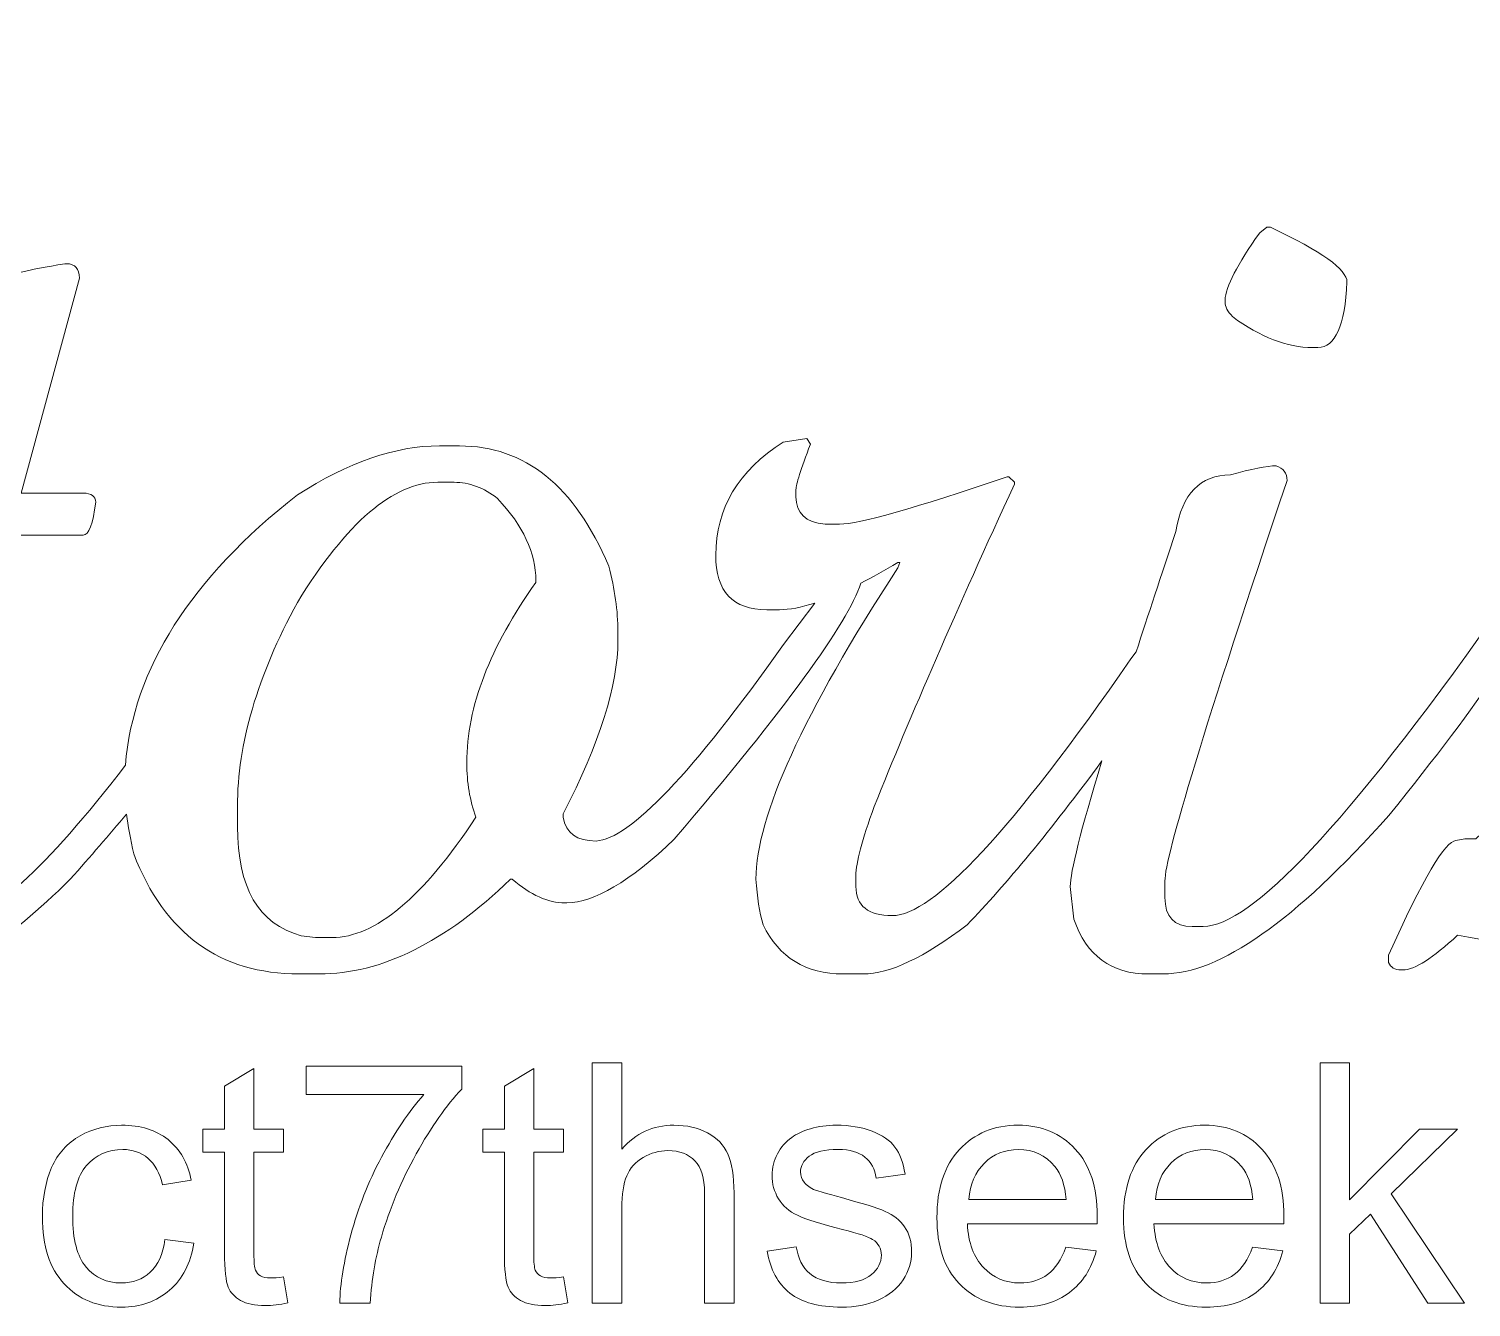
# Model space of a CAD drawing. Header units: centimetres. Extents: x -1114 to 521, y 121 to 1043.
# Drawn here: x -708 to -489.9, y 132.3 to 325.6 of the extents above; entities that cross this region are included whole.
import ezdxf

# ---------------------------------------------------------------- set-up
doc = ezdxf.new("R2010")
doc.units = ezdxf.units.CM
doc.header["$MEASUREMENT"] = 0
doc.layers.add('Camada 2', color=5, linetype='Continuous')

msp = doc.modelspace()

# ---------------------------------------------------------------- linework, layer by layer
at = {"layer": 'Camada 2', "lineweight": 9}
for points, knots in [([(-264.45, 325.57), (-263.3, 325.57), (-262.67, 324.84), (-262.53, 323.36), (-262.53, 323.36), (-262.53, 323.36), (-295.55, 198.94), (-295.55, 198.94), (-295.55, 198.94), (-295.55, 198.94), (-295.84, 195.37), (-295.84, 195.37), (-295.84, 195.37), (-295.84, 192.25), (-294.92, 190.7), (-293.09, 190.7), (-293.09, 190.7), (-293.09, 190.7), (-291.98, 190.7), (-291.98, 190.7), (-291.98, 190.7), (-288.65, 190.7), (-280.66, 198.78), (-268.05, 214.92), (-268.05, 214.92), (-268.05, 214.92), (-246.84, 243.55), (-246.84, 243.55), (-246.84, 243.55), (-246.84, 243.55), (-246.58, 243.55), (-246.58, 243.55), (-246.58, 243.55), (-246.02, 243.45), (-245.73, 242.73), (-245.73, 241.34), (-245.73, 241.34), (-245.73, 241.34), (-245.73, 239.98), (-245.73, 239.98), (-245.73, 239.98), (-247.45, 233.12), (-257.62, 218.37), (-276.29, 195.66), (-276.29, 195.66), (-284.42, 187.04), (-291.58, 182.71), (-297.76, 182.71), (-297.76, 182.71), (-297.76, 182.71), (-300.25, 182.71), (-300.25, 182.71), (-300.25, 182.71), (-304.36, 182.71), (-307.3, 184.55), (-309.06, 188.21), (-309.06, 188.21), (-309.06, 188.21), (-309.88, 192.63), (-309.88, 192.63), (-309.88, 192.63), (-309.88, 195.14), (-308.68, 201.01), (-306.29, 210.24), (-306.29, 210.24), (-318.03, 191.9), (-327.78, 182.71), (-335.48, 182.71), (-335.48, 182.71), (-335.48, 182.71), (-337.13, 182.71), (-337.13, 182.71), (-337.13, 182.71), (-345.16, 182.71), (-350.56, 186.94), (-353.36, 195.37), (-353.36, 195.37), (-354.27, 198.69), (-354.74, 201.97), (-354.74, 205.29), (-354.74, 205.29), (-354.74, 206.11), (-354.72, 206.94), (-354.68, 207.76), (-354.68, 207.76), (-355.31, 207.04), (-355.95, 206.31), (-356.6, 205.57), (-356.6, 205.57), (-372.08, 190.32), (-386.85, 182.71), (-400.92, 182.71), (-400.92, 182.71), (-400.92, 182.71), (-404.23, 182.71), (-404.23, 182.71), (-404.23, 182.71), (-415.88, 182.71), (-423.78, 189.31), (-427.91, 202.54), (-427.91, 202.54), (-427.91, 202.54), (-428.34, 207.29), (-428.34, 207.29), (-428.34, 207.29), (-429.83, 205.44), (-431.41, 203.51), (-433.06, 201.5), (-433.06, 201.5), (-444.42, 189.03), (-453.33, 182.78), (-459.76, 182.78), (-459.76, 182.78), (-459.76, 182.78), (-490.3, 188.28), (-490.3, 188.28), (-490.3, 188.28), (-490.3, 188.28), (-491.96, 188.56), (-491.96, 188.56), (-491.96, 188.56), (-495.72, 185.09), (-498.47, 183.32), (-500.21, 183.32), (-500.21, 183.32), (-500.21, 183.32), (-500.49, 183.32), (-500.49, 183.32), (-500.49, 183.32), (-501.45, 183.32), (-502.09, 183.7), (-502.42, 184.43), (-502.42, 184.43), (-502.42, 184.43), (-502.42, 185.53), (-502.42, 185.53), (-502.42, 185.53), (-497.23, 197.09), (-493.84, 202.87), (-492.22, 202.87), (-492.22, 202.87), (-492.22, 202.87), (-490.86, 203.15), (-490.86, 203.15), (-490.86, 203.15), (-490.86, 203.15), (-489.19, 203.15), (-489.19, 203.15), (-489.19, 203.15), (-487.1, 205.07), (-474.98, 218.2), (-452.88, 242.52), (-452.88, 242.52), (-452.88, 242.52), (-452.88, 243.06), (-452.88, 243.06), (-452.88, 243.06), (-463.47, 245.26), (-469.89, 246.37), (-472.14, 246.37), (-472.14, 246.37), (-474.54, 246.37), (-477.2, 244.34), (-480.09, 240.28), (-480.09, 240.28), (-480.62, 235.58), (-488.03, 224.38), (-502.35, 206.67), (-502.35, 206.67), (-516.58, 190.7), (-527.95, 182.71), (-536.48, 182.71), (-536.48, 182.71), (-536.48, 182.71), (-538.68, 182.71), (-538.68, 182.71), (-538.68, 182.71), (-544.32, 182.71), (-548.08, 185.46), (-549.98, 190.98), (-549.98, 190.98), (-549.98, 190.98), (-550.52, 195.94), (-550.52, 195.94), (-550.52, 195.94), (-550.52, 198.11), (-548.93, 204.43), (-545.75, 214.91), (-545.75, 214.91), (-553.46, 204.44), (-560.26, 196.18), (-566.14, 190.14), (-566.14, 190.14), (-572.6, 185.18), (-577.84, 182.71), (-581.83, 182.71), (-581.83, 182.71), (-581.83, 182.71), (-584.86, 182.71), (-584.86, 182.71), (-584.86, 182.71), (-590.5, 182.71), (-594.54, 185.18), (-596.96, 190.14), (-596.96, 190.14), (-597.52, 192.02), (-597.87, 194.32), (-598.06, 197.02), (-598.06, 197.02), (-598.06, 206.44), (-590.9, 222.13), (-576.59, 244.09), (-576.59, 244.09), (-576.59, 244.09), (-576.31, 244.91), (-576.31, 244.91), (-576.31, 244.91), (-576.31, 244.91), (-576.59, 244.91), (-576.59, 244.91), (-576.59, 244.91), (-578.58, 243.72), (-580.44, 242.68), (-582.18, 241.78), (-582.18, 241.78), (-584.22, 235.64), (-593.61, 222.75), (-610.39, 203.08), (-610.39, 203.08), (-617.14, 196.67), (-622.56, 193.45), (-626.62, 193.45), (-626.62, 193.45), (-626.62, 193.45), (-626.91, 193.45), (-626.91, 193.45), (-626.91, 193.45), (-629.47, 193.45), (-632.14, 194.65), (-634.89, 197.02), (-634.89, 197.02), (-634.89, 197.02), (-635.17, 197.02), (-635.17, 197.02), (-635.17, 197.02), (-645.04, 187.48), (-654.67, 182.71), (-664.07, 182.71), (-664.07, 182.71), (-664.07, 182.71), (-667.1, 182.71), (-667.1, 182.71), (-667.1, 182.71), (-679.12, 182.71), (-687.46, 188.77), (-692.13, 200.87), (-692.13, 200.87), (-692.63, 203.1), (-692.99, 205.09), (-693.22, 206.84), (-693.22, 206.84), (-695.83, 203.76), (-698.66, 200.48), (-701.72, 197.02), (-701.72, 197.02), (-711.44, 187.48), (-718.96, 182.71), (-724.29, 182.71), (-724.29, 182.71), (-724.29, 182.71), (-727.04, 182.71), (-727.04, 182.71), (-727.04, 182.71), (-733.29, 182.71), (-737.3, 185.65), (-739.16, 191.52), (-739.16, 191.52), (-739.51, 192.34), (-739.7, 193.54), (-739.7, 195.09), (-739.7, 195.09), (-739.7, 195.09), (-739.7, 196.76), (-739.7, 196.76), (-739.7, 196.76), (-739.7, 199.37), (-738.95, 203.84), (-737.46, 210.16), (-737.46, 210.16), (-739.5, 207.81), (-741.69, 205.36), (-744.04, 202.8), (-744.04, 202.8), (-744.04, 202.8), (-752.57, 195.66), (-752.57, 195.66), (-752.57, 195.66), (-763.94, 187.04), (-774.86, 182.71), (-785.34, 182.71), (-785.34, 182.71), (-785.34, 182.71), (-788.63, 182.71), (-788.63, 182.71), (-788.63, 182.71), (-799.69, 182.71), (-807.77, 188.59), (-812.84, 200.33), (-812.84, 200.33), (-813.6, 202.99), (-814.05, 205.46), (-814.19, 207.74), (-814.19, 207.74), (-814.81, 207.02), (-815.44, 206.3), (-816.08, 205.57), (-816.08, 205.57), (-831.56, 190.32), (-846.34, 182.71), (-860.41, 182.71), (-860.41, 182.71), (-860.41, 182.71), (-863.72, 182.71), (-863.72, 182.71), (-863.72, 182.71), (-875.37, 182.71), (-883.26, 189.31), (-887.39, 202.54), (-887.39, 202.54), (-887.39, 202.54), (-887.94, 208.6), (-887.94, 208.6), (-887.94, 208.6), (-887.94, 208.6), (-887.94, 212.17), (-887.94, 212.17), (-887.94, 212.17), (-887.94, 224.31), (-881.33, 237.16), (-868.11, 250.71), (-868.11, 250.71), (-859.82, 258.23), (-851.74, 261.99), (-843.89, 261.99), (-843.89, 261.99), (-843.89, 261.99), (-840.58, 261.99), (-840.58, 261.99), (-840.58, 261.99), (-834.4, 261.99), (-829.26, 259.15), (-825.17, 253.46), (-825.17, 253.46), (-824.45, 252.31), (-823.88, 250.1), (-823.53, 246.84), (-823.53, 246.84), (-823.53, 232.86), (-838.12, 220.2), (-867.29, 208.86), (-867.29, 208.86), (-867.29, 208.86), (-871.96, 207.49), (-871.96, 207.49), (-871.96, 207.49), (-871.96, 207.49), (-871.96, 205.83), (-871.96, 205.83), (-871.96, 205.83), (-871.96, 198.78), (-869.4, 193.82), (-864.26, 190.98), (-864.26, 190.98), (-861.93, 190.07), (-859.82, 189.6), (-857.94, 189.6), (-857.94, 189.6), (-857.94, 189.6), (-854.09, 189.6), (-854.09, 189.6), (-854.09, 189.6), (-843.13, 189.6), (-829.67, 198.81), (-813.75, 217.24), (-813.75, 217.24), (-811.73, 230.17), (-803.37, 242.6), (-788.63, 254.56), (-788.63, 254.56), (-780.97, 259.69), (-774.09, 262.27), (-767.98, 262.27), (-767.98, 262.27), (-767.98, 262.27), (-764.95, 262.27), (-764.95, 262.27), (-764.95, 262.27), (-757.2, 262.27), (-751.7, 258.77), (-748.44, 251.79), (-748.44, 251.79), (-748.44, 251.79), (-747.9, 247.68), (-747.9, 247.68), (-747.9, 247.68), (-747.9, 247.68), (-747.9, 247.4), (-747.9, 247.4), (-747.9, 247.4), (-747.9, 241.01), (-751.56, 236.62), (-758.91, 234.18), (-758.91, 234.18), (-758.91, 234.18), (-761.66, 233.92), (-761.66, 233.92), (-761.66, 233.92), (-761.66, 233.92), (-762.76, 233.92), (-762.76, 233.92), (-762.76, 233.92), (-765.47, 233.92), (-767.58, 235.02), (-769.08, 237.21), (-769.08, 237.21), (-769.08, 237.21), (-769.08, 237.49), (-769.08, 237.49), (-769.08, 237.49), (-769.08, 237.49), (-764.41, 240.8), (-764.41, 240.8), (-764.41, 240.8), (-762.39, 242.91), (-761.38, 245.19), (-761.38, 247.68), (-761.38, 247.68), (-761.38, 247.68), (-761.38, 250.71), (-761.38, 250.71), (-761.38, 250.71), (-761.38, 254.05), (-763.3, 255.97), (-767.16, 256.49), (-767.16, 256.49), (-767.16, 256.49), (-767.98, 256.49), (-767.98, 256.49), (-767.98, 256.49), (-777.8, 256.49), (-786.7, 246.2), (-794.69, 225.65), (-794.69, 225.65), (-796.71, 219.59), (-797.72, 214.63), (-797.72, 210.78), (-797.72, 210.78), (-797.72, 210.78), (-797.72, 206.11), (-797.72, 206.11), (-797.72, 206.11), (-797.72, 198.83), (-794.87, 193.78), (-789.19, 190.98), (-789.19, 190.98), (-787.22, 190.07), (-784.91, 189.6), (-782.31, 189.6), (-782.31, 189.6), (-782.31, 189.6), (-779.28, 189.6), (-779.28, 189.6), (-779.28, 189.6), (-766.24, 189.6), (-751.26, 200.5), (-734.33, 222.29), (-734.33, 222.29), (-732.29, 229.68), (-729.67, 238.51), (-726.47, 248.79), (-726.47, 248.79), (-726.47, 248.79), (-726.76, 249.05), (-726.76, 249.05), (-726.76, 249.05), (-726.76, 249.05), (-737.49, 249.05), (-737.49, 249.05), (-737.49, 249.05), (-737.49, 249.05), (-738.31, 249.87), (-738.31, 249.87), (-738.31, 249.87), (-738.31, 249.87), (-738.31, 250.15), (-738.31, 250.15), (-738.31, 250.15), (-738.31, 253.65), (-737.04, 255.39), (-734.46, 255.39), (-734.46, 255.39), (-734.46, 255.39), (-724.55, 255.39), (-724.55, 255.39), (-724.55, 255.39), (-724.06, 255.39), (-722.41, 260.34), (-719.62, 270.26), (-719.62, 270.26), (-716.16, 281.39), (-713.86, 287.17), (-712.73, 287.59), (-712.73, 287.59), (-711.63, 288.32), (-708.22, 289.14), (-702.54, 290.06), (-702.54, 290.06), (-702.54, 290.06), (-702.26, 290.06), (-702.26, 290.06), (-702.26, 290.06), (-700.99, 290.06), (-700.33, 289.33), (-700.33, 287.87), (-700.33, 287.87), (-700.33, 287.87), (-709.14, 255.39), (-709.14, 255.39), (-709.14, 255.39), (-709.14, 255.39), (-699.79, 255.39), (-699.79, 255.39), (-699.79, 255.39), (-698.5, 255.39), (-697.87, 254.92), (-697.87, 254), (-697.87, 254), (-698.26, 250.71), (-698.92, 249.05), (-699.79, 249.05), (-699.79, 249.05), (-699.79, 249.05), (-710.53, 249.05), (-710.53, 249.05), (-710.53, 249.05), (-711.07, 249.05), (-713.09, 242.54), (-716.59, 229.5), (-716.59, 229.5), (-722.46, 211.35), (-725.39, 200.42), (-725.39, 196.76), (-725.39, 196.76), (-725.39, 196.76), (-725.39, 193.99), (-725.39, 193.99), (-725.39, 193.99), (-724.92, 191.8), (-723.82, 190.7), (-722.08, 190.7), (-722.08, 190.7), (-722.08, 190.7), (-719.62, 190.7), (-719.62, 190.7), (-719.62, 190.7), (-714.15, 190.7), (-705.41, 198.55), (-693.38, 214.26), (-693.38, 214.26), (-692.2, 228.86), (-683.53, 242.48), (-667.38, 255.11), (-667.38, 255.11), (-659.72, 260.06), (-652.56, 262.53), (-645.91, 262.53), (-645.91, 262.53), (-645.91, 262.53), (-642.88, 262.53), (-642.88, 262.53), (-642.88, 262.53), (-632.97, 262.53), (-625.45, 256.49), (-620.31, 244.37), (-620.31, 244.37), (-619.39, 240.89), (-618.92, 237.58), (-618.92, 234.46), (-618.92, 234.46), (-618.92, 234.46), (-618.92, 233.1), (-618.92, 233.1), (-618.92, 233.1), (-618.92, 226.33), (-621.67, 217.62), (-627.19, 206.93), (-627.19, 206.93), (-627.19, 206.93), (-627.19, 206.39), (-627.19, 206.39), (-627.19, 206.39), (-626.77, 203.99), (-625.12, 202.8), (-622.23, 202.8), (-622.23, 202.8), (-617.09, 203.13), (-607.65, 213.04), (-593.88, 232.53), (-593.88, 232.53), (-593.88, 232.53), (-589.17, 238.77), (-589.17, 238.77), (-589.17, 238.77), (-591.22, 238.1), (-593, 237.77), (-594.49, 237.77), (-594.49, 237.77), (-594.49, 237.77), (-596.42, 237.77), (-596.42, 237.77), (-596.42, 237.77), (-601.56, 237.77), (-604.12, 240.52), (-604.12, 246.02), (-604.12, 246.02), (-604.12, 253.09), (-600.72, 258.77), (-593.93, 263.09), (-593.93, 263.09), (-593.93, 263.09), (-590.36, 263.63), (-590.36, 263.63), (-590.36, 263.63), (-590.36, 263.63), (-589.82, 262.81), (-589.82, 262.81), (-589.82, 262.81), (-591.27, 258.96), (-592, 256.66), (-592, 255.93), (-592, 255.93), (-592, 255.93), (-592, 254.82), (-592, 254.82), (-592, 254.82), (-592, 252.36), (-590.55, 250.97), (-587.61, 250.71), (-587.61, 250.71), (-587.61, 250.71), (-585.4, 250.71), (-585.4, 250.71), (-585.4, 250.71), (-582.47, 250.71), (-574.03, 253.09), (-560.08, 257.85), (-560.08, 257.85), (-560.08, 257.85), (-559.8, 257.85), (-559.8, 257.85), (-559.8, 257.85), (-559.8, 257.85), (-558.98, 257.03), (-558.98, 257.03), (-558.98, 257.03), (-558.98, 257.03), (-558.98, 256.75), (-558.98, 256.75), (-558.98, 256.75), (-567.64, 237.91), (-574.71, 221.66), (-580.16, 208.03), (-580.16, 208.03), (-582.02, 202.98), (-582.94, 199.51), (-582.94, 197.58), (-582.94, 197.58), (-582.94, 197.58), (-582.94, 195.94), (-582.94, 195.94), (-582.94, 195.94), (-582.94, 193), (-581.1, 191.52), (-577.42, 191.52), (-577.42, 191.52), (-571.29, 191.52), (-559.26, 204.46), (-541.36, 230.32), (-541.36, 230.32), (-541.36, 230.32), (-540.56, 231.38), (-540.56, 231.38), (-540.56, 231.38), (-538.79, 236.84), (-536.79, 242.92), (-534.55, 249.61), (-534.55, 249.61), (-533.63, 255.29), (-530.89, 258.14), (-526.3, 258.14), (-526.3, 258.14), (-523.09, 259.05), (-520.79, 259.52), (-519.42, 259.52), (-519.42, 259.52), (-518.32, 259.15), (-517.75, 258.42), (-517.75, 257.31), (-517.75, 257.31), (-530.06, 220.6), (-536.22, 200.42), (-536.22, 196.76), (-536.22, 196.76), (-536.22, 196.76), (-536.22, 194.27), (-536.22, 194.27), (-536.22, 194.27), (-536.22, 191.33), (-534.83, 189.88), (-532.08, 189.88), (-532.08, 189.88), (-532.08, 189.88), (-530.44, 189.88), (-530.44, 189.88), (-530.44, 189.88), (-523.25, 189.88), (-508.64, 205.42), (-486.6, 236.54), (-486.6, 236.54), (-487.03, 236.86), (-487.44, 237.29), (-487.83, 237.84), (-487.83, 237.84), (-487.83, 237.84), (-487.83, 238.38), (-487.83, 238.38), (-487.83, 238.38), (-487.83, 239.39), (-486.26, 244.54), (-483.16, 253.79), (-483.16, 253.79), (-481.72, 258.21), (-479.99, 260.41), (-477.92, 260.41), (-477.92, 260.41), (-477.92, 260.72), (-476.81, 260.91), (-474.61, 260.95), (-474.61, 260.95), (-474.61, 260.95), (-441.58, 255.46), (-441.58, 255.46), (-441.58, 255.46), (-437.24, 259.5), (-434.46, 261.52), (-433.34, 261.52), (-433.34, 261.52), (-433.34, 261.52), (-431.95, 261.52), (-431.95, 261.52), (-431.95, 261.52), (-430.94, 261.52), (-430.31, 261.05), (-430.03, 260.13), (-430.03, 260.13), (-430.03, 258.53), (-437.92, 249.63), (-453.7, 233.43), (-453.7, 233.43), (-453.7, 233.43), (-482.87, 201.79), (-482.87, 201.79), (-482.87, 201.79), (-482.87, 201.79), (-482.87, 201.5), (-482.87, 201.5), (-482.87, 201.5), (-466.6, 197.09), (-456.5, 194.9), (-452.6, 194.9), (-452.6, 194.9), (-446.81, 194.9), (-438.72, 201.54), (-428.35, 214.82), (-428.35, 214.82), (-427.46, 226.18), (-420.89, 238.14), (-408.63, 250.71), (-408.63, 250.71), (-400.34, 258.23), (-392.26, 261.99), (-384.41, 261.99), (-384.41, 261.99), (-384.41, 261.99), (-381.1, 261.99), (-381.1, 261.99), (-381.1, 261.99), (-374.92, 261.99), (-369.78, 259.15), (-365.69, 253.46), (-365.69, 253.46), (-364.96, 252.31), (-364.4, 250.1), (-364.05, 246.84), (-364.05, 246.84), (-364.05, 232.86), (-378.63, 220.2), (-407.8, 208.86), (-407.8, 208.86), (-407.8, 208.86), (-412.48, 207.49), (-412.48, 207.49), (-412.48, 207.49), (-412.48, 207.49), (-412.48, 205.83), (-412.48, 205.83), (-412.48, 205.83), (-412.48, 198.78), (-409.92, 193.82), (-404.77, 190.98), (-404.77, 190.98), (-402.45, 190.07), (-400.34, 189.6), (-398.46, 189.6), (-398.46, 189.6), (-398.46, 189.6), (-394.6, 189.6), (-394.6, 189.6), (-394.6, 189.6), (-383.31, 189.6), (-369.37, 199.38), (-352.81, 218.94), (-352.81, 218.94), (-349.42, 230.67), (-341.53, 241.62), (-329.14, 251.79), (-329.14, 251.79), (-320.9, 258.04), (-312.91, 261.17), (-305.21, 261.17), (-305.21, 261.17), (-303.23, 261.17), (-299.45, 260.16), (-293.91, 258.14), (-293.91, 258.14), (-293.91, 258.14), (-277.11, 322.54), (-277.11, 322.54), (-277.11, 322.54), (-277.11, 324.28), (-273, 325.29), (-264.74, 325.57), (-264.74, 325.57), (-264.74, 325.57), (-264.45, 325.57), (-264.45, 325.57)], [0, 0, 0, 0, 0.004651, 0.004651, 0.004651, 0.004651, 0.009302, 0.009302, 0.009302, 0.009302, 0.013953, 0.013953, 0.013953, 0.013953, 0.018605, 0.018605, 0.018605, 0.018605, 0.023256, 0.023256, 0.023256, 0.023256, 0.027907, 0.027907, 0.027907, 0.027907, 0.032558, 0.032558, 0.032558, 0.032558, 0.037209, 0.037209, 0.037209, 0.037209, 0.04186, 0.04186, 0.04186, 0.04186, 0.046512, 0.046512, 0.046512, 0.046512, 0.051163, 0.051163, 0.051163, 0.051163, 0.055814, 0.055814, 0.055814, 0.055814, 0.060465, 0.060465, 0.060465, 0.060465, 0.065116, 0.065116, 0.065116, 0.065116, 0.069767, 0.069767, 0.069767, 0.069767, 0.074419, 0.074419, 0.074419, 0.074419, 0.07907, 0.07907, 0.07907, 0.07907, 0.083721, 0.083721, 0.083721, 0.083721, 0.088372, 0.088372, 0.088372, 0.088372, 0.093023, 0.093023, 0.093023, 0.093023, 0.097674, 0.097674, 0.097674, 0.097674, 0.102326, 0.102326, 0.102326, 0.102326, 0.106977, 0.106977, 0.106977, 0.106977, 0.111628, 0.111628, 0.111628, 0.111628, 0.116279, 0.116279, 0.116279, 0.116279, 0.12093, 0.12093, 0.12093, 0.12093, 0.125581, 0.125581, 0.125581, 0.125581, 0.130233, 0.130233, 0.130233, 0.130233, 0.134884, 0.134884, 0.134884, 0.134884, 0.139535, 0.139535, 0.139535, 0.139535, 0.144186, 0.144186, 0.144186, 0.144186, 0.148837, 0.148837, 0.148837, 0.148837, 0.153488, 0.153488, 0.153488, 0.153488, 0.15814, 0.15814, 0.15814, 0.15814, 0.162791, 0.162791, 0.162791, 0.162791, 0.167442, 0.167442, 0.167442, 0.167442, 0.172093, 0.172093, 0.172093, 0.172093, 0.176744, 0.176744, 0.176744, 0.176744, 0.181395, 0.181395, 0.181395, 0.181395, 0.186047, 0.186047, 0.186047, 0.186047, 0.190698, 0.190698, 0.190698, 0.190698, 0.195349, 0.195349, 0.195349, 0.195349, 0.2, 0.2, 0.2, 0.2, 0.204651, 0.204651, 0.204651, 0.204651, 0.209302, 0.209302, 0.209302, 0.209302, 0.213953, 0.213953, 0.213953, 0.213953, 0.218605, 0.218605, 0.218605, 0.218605, 0.223256, 0.223256, 0.223256, 0.223256, 0.227907, 0.227907, 0.227907, 0.227907, 0.232558, 0.232558, 0.232558, 0.232558, 0.237209, 0.237209, 0.237209, 0.237209, 0.24186, 0.24186, 0.24186, 0.24186, 0.246512, 0.246512, 0.246512, 0.246512, 0.251163, 0.251163, 0.251163, 0.251163, 0.255814, 0.255814, 0.255814, 0.255814, 0.260465, 0.260465, 0.260465, 0.260465, 0.265116, 0.265116, 0.265116, 0.265116, 0.269767, 0.269767, 0.269767, 0.269767, 0.274419, 0.274419, 0.274419, 0.274419, 0.27907, 0.27907, 0.27907, 0.27907, 0.283721, 0.283721, 0.283721, 0.283721, 0.288372, 0.288372, 0.288372, 0.288372, 0.293023, 0.293023, 0.293023, 0.293023, 0.297674, 0.297674, 0.297674, 0.297674, 0.302326, 0.302326, 0.302326, 0.302326, 0.306977, 0.306977, 0.306977, 0.306977, 0.311628, 0.311628, 0.311628, 0.311628, 0.316279, 0.316279, 0.316279, 0.316279, 0.32093, 0.32093, 0.32093, 0.32093, 0.325581, 0.325581, 0.325581, 0.325581, 0.330233, 0.330233, 0.330233, 0.330233, 0.334884, 0.334884, 0.334884, 0.334884, 0.339535, 0.339535, 0.339535, 0.339535, 0.344186, 0.344186, 0.344186, 0.344186, 0.348837, 0.348837, 0.348837, 0.348837, 0.353488, 0.353488, 0.353488, 0.353488, 0.35814, 0.35814, 0.35814, 0.35814, 0.362791, 0.362791, 0.362791, 0.362791, 0.367442, 0.367442, 0.367442, 0.367442, 0.372093, 0.372093, 0.372093, 0.372093, 0.376744, 0.376744, 0.376744, 0.376744, 0.381395, 0.381395, 0.381395, 0.381395, 0.386047, 0.386047, 0.386047, 0.386047, 0.390698, 0.390698, 0.390698, 0.390698, 0.395349, 0.395349, 0.395349, 0.395349, 0.4, 0.4, 0.4, 0.4, 0.404651, 0.404651, 0.404651, 0.404651, 0.409302, 0.409302, 0.409302, 0.409302, 0.413953, 0.413953, 0.413953, 0.413953, 0.418605, 0.418605, 0.418605, 0.418605, 0.423256, 0.423256, 0.423256, 0.423256, 0.427907, 0.427907, 0.427907, 0.427907, 0.432558, 0.432558, 0.432558, 0.432558, 0.437209, 0.437209, 0.437209, 0.437209, 0.44186, 0.44186, 0.44186, 0.44186, 0.446512, 0.446512, 0.446512, 0.446512, 0.451163, 0.451163, 0.451163, 0.451163, 0.455814, 0.455814, 0.455814, 0.455814, 0.460465, 0.460465, 0.460465, 0.460465, 0.465116, 0.465116, 0.465116, 0.465116, 0.469767, 0.469767, 0.469767, 0.469767, 0.474419, 0.474419, 0.474419, 0.474419, 0.47907, 0.47907, 0.47907, 0.47907, 0.483721, 0.483721, 0.483721, 0.483721, 0.488372, 0.488372, 0.488372, 0.488372, 0.493023, 0.493023, 0.493023, 0.493023, 0.497674, 0.497674, 0.497674, 0.497674, 0.502326, 0.502326, 0.502326, 0.502326, 0.506977, 0.506977, 0.506977, 0.506977, 0.511628, 0.511628, 0.511628, 0.511628, 0.516279, 0.516279, 0.516279, 0.516279, 0.52093, 0.52093, 0.52093, 0.52093, 0.525581, 0.525581, 0.525581, 0.525581, 0.530233, 0.530233, 0.530233, 0.530233, 0.534884, 0.534884, 0.534884, 0.534884, 0.539535, 0.539535, 0.539535, 0.539535, 0.544186, 0.544186, 0.544186, 0.544186, 0.548837, 0.548837, 0.548837, 0.548837, 0.553488, 0.553488, 0.553488, 0.553488, 0.55814, 0.55814, 0.55814, 0.55814, 0.562791, 0.562791, 0.562791, 0.562791, 0.567442, 0.567442, 0.567442, 0.567442, 0.572093, 0.572093, 0.572093, 0.572093, 0.576744, 0.576744, 0.576744, 0.576744, 0.581395, 0.581395, 0.581395, 0.581395, 0.586047, 0.586047, 0.586047, 0.586047, 0.590698, 0.590698, 0.590698, 0.590698, 0.595349, 0.595349, 0.595349, 0.595349, 0.6, 0.6, 0.6, 0.6, 0.604651, 0.604651, 0.604651, 0.604651, 0.609302, 0.609302, 0.609302, 0.609302, 0.613953, 0.613953, 0.613953, 0.613953, 0.618605, 0.618605, 0.618605, 0.618605, 0.623256, 0.623256, 0.623256, 0.623256, 0.627907, 0.627907, 0.627907, 0.627907, 0.632558, 0.632558, 0.632558, 0.632558, 0.637209, 0.637209, 0.637209, 0.637209, 0.64186, 0.64186, 0.64186, 0.64186, 0.646512, 0.646512, 0.646512, 0.646512, 0.651163, 0.651163, 0.651163, 0.651163, 0.655814, 0.655814, 0.655814, 0.655814, 0.660465, 0.660465, 0.660465, 0.660465, 0.665116, 0.665116, 0.665116, 0.665116, 0.669767, 0.669767, 0.669767, 0.669767, 0.674419, 0.674419, 0.674419, 0.674419, 0.67907, 0.67907, 0.67907, 0.67907, 0.683721, 0.683721, 0.683721, 0.683721, 0.688372, 0.688372, 0.688372, 0.688372, 0.693023, 0.693023, 0.693023, 0.693023, 0.697674, 0.697674, 0.697674, 0.697674, 0.702326, 0.702326, 0.702326, 0.702326, 0.706977, 0.706977, 0.706977, 0.706977, 0.711628, 0.711628, 0.711628, 0.711628, 0.716279, 0.716279, 0.716279, 0.716279, 0.72093, 0.72093, 0.72093, 0.72093, 0.725581, 0.725581, 0.725581, 0.725581, 0.730233, 0.730233, 0.730233, 0.730233, 0.734884, 0.734884, 0.734884, 0.734884, 0.739535, 0.739535, 0.739535, 0.739535, 0.744186, 0.744186, 0.744186, 0.744186, 0.748837, 0.748837, 0.748837, 0.748837, 0.753488, 0.753488, 0.753488, 0.753488, 0.75814, 0.75814, 0.75814, 0.75814, 0.762791, 0.762791, 0.762791, 0.762791, 0.767442, 0.767442, 0.767442, 0.767442, 0.772093, 0.772093, 0.772093, 0.772093, 0.776744, 0.776744, 0.776744, 0.776744, 0.781395, 0.781395, 0.781395, 0.781395, 0.786047, 0.786047, 0.786047, 0.786047, 0.790698, 0.790698, 0.790698, 0.790698, 0.795349, 0.795349, 0.795349, 0.795349, 0.8, 0.8, 0.8, 0.8, 0.804651, 0.804651, 0.804651, 0.804651, 0.809302, 0.809302, 0.809302, 0.809302, 0.813953, 0.813953, 0.813953, 0.813953, 0.818605, 0.818605, 0.818605, 0.818605, 0.823256, 0.823256, 0.823256, 0.823256, 0.827907, 0.827907, 0.827907, 0.827907, 0.832558, 0.832558, 0.832558, 0.832558, 0.837209, 0.837209, 0.837209, 0.837209, 0.84186, 0.84186, 0.84186, 0.84186, 0.846512, 0.846512, 0.846512, 0.846512, 0.851163, 0.851163, 0.851163, 0.851163, 0.855814, 0.855814, 0.855814, 0.855814, 0.860465, 0.860465, 0.860465, 0.860465, 0.865116, 0.865116, 0.865116, 0.865116, 0.869767, 0.869767, 0.869767, 0.869767, 0.874419, 0.874419, 0.874419, 0.874419, 0.87907, 0.87907, 0.87907, 0.87907, 0.883721, 0.883721, 0.883721, 0.883721, 0.888372, 0.888372, 0.888372, 0.888372, 0.893023, 0.893023, 0.893023, 0.893023, 0.897674, 0.897674, 0.897674, 0.897674, 0.902326, 0.902326, 0.902326, 0.902326, 0.906977, 0.906977, 0.906977, 0.906977, 0.911628, 0.911628, 0.911628, 0.911628, 0.916279, 0.916279, 0.916279, 0.916279, 0.92093, 0.92093, 0.92093, 0.92093, 0.925581, 0.925581, 0.925581, 0.925581, 0.930233, 0.930233, 0.930233, 0.930233, 0.934884, 0.934884, 0.934884, 0.934884, 0.939535, 0.939535, 0.939535, 0.939535, 0.944186, 0.944186, 0.944186, 0.944186, 0.948837, 0.948837, 0.948837, 0.948837, 0.953488, 0.953488, 0.953488, 0.953488, 0.95814, 0.95814, 0.95814, 0.95814, 0.962791, 0.962791, 0.962791, 0.962791, 0.967442, 0.967442, 0.967442, 0.967442, 0.972093, 0.972093, 0.972093, 0.972093, 0.976744, 0.976744, 0.976744, 0.976744, 0.981395, 0.981395, 0.981395, 0.981395, 0.986047, 0.986047, 0.986047, 0.986047, 0.990698, 0.990698, 0.990698, 0.990698, 1, 1, 1, 1]), ([(-520.79, 295.58), (-520.79, 295.58), (-520.24, 295.58), (-520.24, 295.58), (-520.24, 295.58), (-512.54, 291.94), (-508.69, 289.19), (-508.69, 287.31), (-508.69, 287.31), (-508.99, 280.71), (-510.47, 277.4), (-513.08, 277.4), (-513.08, 277.4), (-513.08, 277.4), (-513.9, 277.4), (-513.9, 277.4), (-513.9, 277.4), (-517.73, 277.4), (-521.75, 278.97), (-526.02, 282.07), (-526.02, 282.07), (-526.75, 282.87), (-527.13, 283.6), (-527.13, 284.28), (-527.13, 284.28), (-527.13, 284.28), (-527.13, 284.56), (-527.13, 284.56), (-527.13, 284.56), (-527.03, 286.58), (-525.29, 289.96), (-521.89, 294.75), (-521.89, 294.75), (-521.89, 294.75), (-520.79, 295.58), (-520.79, 295.58)], [0, 0, 0, 0, 0.1, 0.1, 0.1, 0.1, 0.2, 0.2, 0.2, 0.2, 0.3, 0.3, 0.3, 0.3, 0.4, 0.4, 0.4, 0.4, 0.5, 0.5, 0.5, 0.5, 0.6, 0.6, 0.6, 0.6, 0.7, 0.7, 0.7, 0.7, 0.8, 0.8, 0.8, 0.8, 1, 1, 1, 1]), ([(-676.44, 208.03), (-676.44, 208.03), (-676.44, 205), (-676.44, 205), (-676.44, 205), (-676.44, 195.75), (-673.25, 190.23), (-666.81, 188.49), (-666.81, 188.49), (-666.81, 188.49), (-664.63, 188.21), (-664.63, 188.21), (-664.63, 188.21), (-664.63, 188.21), (-662.14, 188.21), (-662.14, 188.21), (-662.14, 188.21), (-655.63, 188.21), (-648.38, 194.27), (-640.39, 206.39), (-640.39, 206.39), (-641.31, 208.9), (-641.77, 211.65), (-641.77, 214.63), (-641.77, 214.63), (-641.77, 223.09), (-638.27, 232.16), (-631.32, 241.9), (-631.32, 241.9), (-631.32, 241.9), (-631.32, 242.16), (-631.32, 242.16), (-631.32, 242.16), (-631.32, 246.34), (-633.25, 250.48), (-637.1, 254.56), (-637.1, 254.56), (-639.19, 256.21), (-641.4, 257.03), (-643.7, 257.03), (-643.7, 257.03), (-643.7, 257.03), (-646.17, 257.03), (-646.17, 257.03), (-646.17, 257.03), (-652.88, 257.03), (-659.93, 250.97), (-667.38, 238.87), (-667.38, 238.87), (-673.44, 227.72), (-676.44, 217.45), (-676.44, 208.03)], [0, 0, 0, 0, 0.071429, 0.071429, 0.071429, 0.071429, 0.142857, 0.142857, 0.142857, 0.142857, 0.214286, 0.214286, 0.214286, 0.214286, 0.285714, 0.285714, 0.285714, 0.285714, 0.357143, 0.357143, 0.357143, 0.357143, 0.428571, 0.428571, 0.428571, 0.428571, 0.5, 0.5, 0.5, 0.5, 0.571429, 0.571429, 0.571429, 0.571429, 0.642857, 0.642857, 0.642857, 0.642857, 0.714286, 0.714286, 0.714286, 0.714286, 0.785714, 0.785714, 0.785714, 0.785714, 0.857143, 0.857143, 0.857143, 0.857143, 1, 1, 1, 1]), ([(-669.47, 136.92), (-669.47, 136.92), (-668.82, 132.98), (-668.82, 132.98), (-668.82, 132.98), (-670.08, 132.72), (-671.2, 132.58), (-672.19, 132.58), (-672.19, 132.58), (-673.81, 132.58), (-675.07, 132.84), (-675.96, 133.35), (-675.96, 133.35), (-676.85, 133.86), (-677.48, 134.54), (-677.84, 135.38), (-677.84, 135.38), (-678.2, 136.2), (-678.39, 137.96), (-678.39, 140.63), (-678.39, 140.63), (-678.39, 140.63), (-678.39, 155.77), (-678.39, 155.77), (-678.39, 155.77), (-678.39, 155.77), (-681.66, 155.77), (-681.66, 155.77), (-681.66, 155.77), (-681.66, 155.77), (-681.66, 159.24), (-681.66, 159.24), (-681.66, 159.24), (-681.66, 159.24), (-678.39, 159.24), (-678.39, 159.24), (-678.39, 159.24), (-678.39, 159.24), (-678.39, 165.76), (-678.39, 165.76), (-678.39, 165.76), (-678.39, 165.76), (-673.95, 168.43), (-673.95, 168.43), (-673.95, 168.43), (-673.95, 168.43), (-673.95, 159.24), (-673.95, 159.24), (-673.95, 159.24), (-673.95, 159.24), (-669.47, 159.24), (-669.47, 159.24), (-669.47, 159.24), (-669.47, 159.24), (-669.47, 155.77), (-669.47, 155.77), (-669.47, 155.77), (-669.47, 155.77), (-673.95, 155.77), (-673.95, 155.77), (-673.95, 155.77), (-673.95, 155.77), (-673.95, 140.39), (-673.95, 140.39), (-673.95, 140.39), (-673.95, 139.11), (-673.87, 138.3), (-673.72, 137.94), (-673.72, 137.94), (-673.56, 137.57), (-673.31, 137.29), (-672.95, 137.07), (-672.95, 137.07), (-672.6, 136.86), (-672.09, 136.75), (-671.43, 136.75), (-671.43, 136.75), (-670.93, 136.75), (-670.28, 136.8), (-669.47, 136.92)], [0, 0, 0, 0, 0.047619, 0.047619, 0.047619, 0.047619, 0.095238, 0.095238, 0.095238, 0.095238, 0.142857, 0.142857, 0.142857, 0.142857, 0.190476, 0.190476, 0.190476, 0.190476, 0.238095, 0.238095, 0.238095, 0.238095, 0.285714, 0.285714, 0.285714, 0.285714, 0.333333, 0.333333, 0.333333, 0.333333, 0.380952, 0.380952, 0.380952, 0.380952, 0.428571, 0.428571, 0.428571, 0.428571, 0.47619, 0.47619, 0.47619, 0.47619, 0.52381, 0.52381, 0.52381, 0.52381, 0.571429, 0.571429, 0.571429, 0.571429, 0.619048, 0.619048, 0.619048, 0.619048, 0.666667, 0.666667, 0.666667, 0.666667, 0.714286, 0.714286, 0.714286, 0.714286, 0.761905, 0.761905, 0.761905, 0.761905, 0.809524, 0.809524, 0.809524, 0.809524, 0.857143, 0.857143, 0.857143, 0.857143, 0.904762, 0.904762, 0.904762, 0.904762, 1, 1, 1, 1]), ([(-666.05, 164.49), (-666.05, 164.49), (-666.05, 168.78), (-666.05, 168.78), (-666.05, 168.78), (-666.05, 168.78), (-642.54, 168.78), (-642.54, 168.78), (-642.54, 168.78), (-642.54, 168.78), (-642.54, 165.31), (-642.54, 165.31), (-642.54, 165.31), (-644.85, 162.85), (-647.14, 159.58), (-649.42, 155.5), (-649.42, 155.5), (-651.68, 151.42), (-653.44, 147.22), (-654.68, 142.92), (-654.68, 142.92), (-655.57, 139.87), (-656.14, 136.55), (-656.39, 132.93), (-656.39, 132.93), (-656.39, 132.93), (-660.97, 132.93), (-660.97, 132.93), (-660.97, 132.93), (-660.92, 135.79), (-660.36, 139.24), (-659.29, 143.29), (-659.29, 143.29), (-658.21, 147.33), (-656.67, 151.24), (-654.67, 154.99), (-654.67, 154.99), (-652.66, 158.75), (-650.53, 161.92), (-648.26, 164.49), (-648.26, 164.49), (-648.26, 164.49), (-666.05, 164.49), (-666.05, 164.49)], [0, 0, 0, 0, 0.083333, 0.083333, 0.083333, 0.083333, 0.166667, 0.166667, 0.166667, 0.166667, 0.25, 0.25, 0.25, 0.25, 0.333333, 0.333333, 0.333333, 0.333333, 0.416667, 0.416667, 0.416667, 0.416667, 0.5, 0.5, 0.5, 0.5, 0.583333, 0.583333, 0.583333, 0.583333, 0.666667, 0.666667, 0.666667, 0.666667, 0.75, 0.75, 0.75, 0.75, 0.833333, 0.833333, 0.833333, 0.833333, 1, 1, 1, 1]), ([(-627.15, 136.92), (-627.15, 136.92), (-626.51, 132.98), (-626.51, 132.98), (-626.51, 132.98), (-627.76, 132.72), (-628.89, 132.58), (-629.88, 132.58), (-629.88, 132.58), (-631.5, 132.58), (-632.75, 132.84), (-633.65, 133.35), (-633.65, 133.35), (-634.54, 133.86), (-635.16, 134.54), (-635.53, 135.38), (-635.53, 135.38), (-635.89, 136.2), (-636.08, 137.96), (-636.08, 140.63), (-636.08, 140.63), (-636.08, 140.63), (-636.08, 155.77), (-636.08, 155.77), (-636.08, 155.77), (-636.08, 155.77), (-639.35, 155.77), (-639.35, 155.77), (-639.35, 155.77), (-639.35, 155.77), (-639.35, 159.24), (-639.35, 159.24), (-639.35, 159.24), (-639.35, 159.24), (-636.08, 159.24), (-636.08, 159.24), (-636.08, 159.24), (-636.08, 159.24), (-636.08, 165.76), (-636.08, 165.76), (-636.08, 165.76), (-636.08, 165.76), (-631.64, 168.43), (-631.64, 168.43), (-631.64, 168.43), (-631.64, 168.43), (-631.64, 159.24), (-631.64, 159.24), (-631.64, 159.24), (-631.64, 159.24), (-627.15, 159.24), (-627.15, 159.24), (-627.15, 159.24), (-627.15, 159.24), (-627.15, 155.77), (-627.15, 155.77), (-627.15, 155.77), (-627.15, 155.77), (-631.64, 155.77), (-631.64, 155.77), (-631.64, 155.77), (-631.64, 155.77), (-631.64, 140.39), (-631.64, 140.39), (-631.64, 140.39), (-631.64, 139.11), (-631.56, 138.3), (-631.41, 137.94), (-631.41, 137.94), (-631.25, 137.57), (-630.99, 137.29), (-630.64, 137.07), (-630.64, 137.07), (-630.28, 136.86), (-629.78, 136.75), (-629.12, 136.75), (-629.12, 136.75), (-628.62, 136.75), (-627.97, 136.8), (-627.15, 136.92)], [0, 0, 0, 0, 0.047619, 0.047619, 0.047619, 0.047619, 0.095238, 0.095238, 0.095238, 0.095238, 0.142857, 0.142857, 0.142857, 0.142857, 0.190476, 0.190476, 0.190476, 0.190476, 0.238095, 0.238095, 0.238095, 0.238095, 0.285714, 0.285714, 0.285714, 0.285714, 0.333333, 0.333333, 0.333333, 0.333333, 0.380952, 0.380952, 0.380952, 0.380952, 0.428571, 0.428571, 0.428571, 0.428571, 0.47619, 0.47619, 0.47619, 0.47619, 0.52381, 0.52381, 0.52381, 0.52381, 0.571429, 0.571429, 0.571429, 0.571429, 0.619048, 0.619048, 0.619048, 0.619048, 0.666667, 0.666667, 0.666667, 0.666667, 0.714286, 0.714286, 0.714286, 0.714286, 0.761905, 0.761905, 0.761905, 0.761905, 0.809524, 0.809524, 0.809524, 0.809524, 0.857143, 0.857143, 0.857143, 0.857143, 0.904762, 0.904762, 0.904762, 0.904762, 1, 1, 1, 1]), ([(-622.79, 132.93), (-622.79, 132.93), (-622.79, 169.25), (-622.79, 169.25), (-622.79, 169.25), (-622.79, 169.25), (-618.33, 169.25), (-618.33, 169.25), (-618.33, 169.25), (-618.33, 169.25), (-618.33, 156.22), (-618.33, 156.22), (-618.33, 156.22), (-616.25, 158.63), (-613.62, 159.84), (-610.45, 159.84), (-610.45, 159.84), (-608.51, 159.84), (-606.82, 159.45), (-605.38, 158.68), (-605.38, 158.68), (-603.94, 157.92), (-602.91, 156.85), (-602.29, 155.5), (-602.29, 155.5), (-601.68, 154.15), (-601.36, 152.18), (-601.36, 149.61), (-601.36, 149.61), (-601.36, 149.61), (-601.36, 132.93), (-601.36, 132.93), (-601.36, 132.93), (-601.36, 132.93), (-605.83, 132.93), (-605.83, 132.93), (-605.83, 132.93), (-605.83, 132.93), (-605.83, 149.61), (-605.83, 149.61), (-605.83, 149.61), (-605.83, 151.83), (-606.31, 153.45), (-607.27, 154.47), (-607.27, 154.47), (-608.24, 155.48), (-609.61, 156), (-611.38, 156), (-611.38, 156), (-612.69, 156), (-613.94, 155.65), (-615.1, 154.97), (-615.1, 154.97), (-616.27, 154.28), (-617.1, 153.35), (-617.59, 152.18), (-617.59, 152.18), (-618.09, 151.01), (-618.33, 149.39), (-618.33, 147.32), (-618.33, 147.32), (-618.33, 147.32), (-618.33, 132.93), (-618.33, 132.93), (-618.33, 132.93), (-618.33, 132.93), (-622.79, 132.93), (-622.79, 132.93)], [0, 0, 0, 0, 0.055556, 0.055556, 0.055556, 0.055556, 0.111111, 0.111111, 0.111111, 0.111111, 0.166667, 0.166667, 0.166667, 0.166667, 0.222222, 0.222222, 0.222222, 0.222222, 0.277778, 0.277778, 0.277778, 0.277778, 0.333333, 0.333333, 0.333333, 0.333333, 0.388889, 0.388889, 0.388889, 0.388889, 0.444444, 0.444444, 0.444444, 0.444444, 0.5, 0.5, 0.5, 0.5, 0.555556, 0.555556, 0.555556, 0.555556, 0.611111, 0.611111, 0.611111, 0.611111, 0.666667, 0.666667, 0.666667, 0.666667, 0.722222, 0.722222, 0.722222, 0.722222, 0.777778, 0.777778, 0.777778, 0.777778, 0.833333, 0.833333, 0.833333, 0.833333, 0.888889, 0.888889, 0.888889, 0.888889, 1, 1, 1, 1]), ([(-512.75, 132.93), (-512.75, 132.93), (-512.75, 169.25), (-512.75, 169.25), (-512.75, 169.25), (-512.75, 169.25), (-508.29, 169.25), (-508.29, 169.25), (-508.29, 169.25), (-508.29, 169.25), (-508.29, 148.54), (-508.29, 148.54), (-508.29, 148.54), (-508.29, 148.54), (-497.74, 159.24), (-497.74, 159.24), (-497.74, 159.24), (-497.74, 159.24), (-491.97, 159.24), (-491.97, 159.24), (-491.97, 159.24), (-491.97, 159.24), (-502.02, 149.48), (-502.02, 149.48), (-502.02, 149.48), (-502.02, 149.48), (-490.95, 132.93), (-490.95, 132.93), (-490.95, 132.93), (-490.95, 132.93), (-496.45, 132.93), (-496.45, 132.93), (-496.45, 132.93), (-496.45, 132.93), (-505.14, 146.38), (-505.14, 146.38), (-505.14, 146.38), (-505.14, 146.38), (-508.29, 143.36), (-508.29, 143.36), (-508.29, 143.36), (-508.29, 143.36), (-508.29, 132.93), (-508.29, 132.93), (-508.29, 132.93), (-508.29, 132.93), (-512.75, 132.93), (-512.75, 132.93)], [0, 0, 0, 0, 0.076923, 0.076923, 0.076923, 0.076923, 0.153846, 0.153846, 0.153846, 0.153846, 0.230769, 0.230769, 0.230769, 0.230769, 0.307692, 0.307692, 0.307692, 0.307692, 0.384615, 0.384615, 0.384615, 0.384615, 0.461538, 0.461538, 0.461538, 0.461538, 0.538462, 0.538462, 0.538462, 0.538462, 0.615385, 0.615385, 0.615385, 0.615385, 0.692308, 0.692308, 0.692308, 0.692308, 0.769231, 0.769231, 0.769231, 0.769231, 0.846154, 0.846154, 0.846154, 0.846154, 1, 1, 1, 1]), ([(-687.4, 142.57), (-687.4, 142.57), (-683.02, 142), (-683.02, 142), (-683.02, 142), (-683.5, 138.98), (-684.72, 136.61), (-686.7, 134.9), (-686.7, 134.9), (-688.67, 133.19), (-691.1, 132.34), (-693.97, 132.34), (-693.97, 132.34), (-697.57, 132.34), (-700.47, 133.51), (-702.65, 135.87), (-702.65, 135.87), (-704.84, 138.22), (-705.94, 141.59), (-705.94, 145.99), (-705.94, 145.99), (-705.94, 148.83), (-705.46, 151.31), (-704.53, 153.45), (-704.53, 153.45), (-703.58, 155.58), (-702.15, 157.17), (-700.22, 158.24), (-700.22, 158.24), (-698.3, 159.31), (-696.2, 159.84), (-693.95, 159.84), (-693.95, 159.84), (-691.09, 159.84), (-688.75, 159.11), (-686.94, 157.66), (-686.94, 157.66), (-685.12, 156.22), (-683.95, 154.17), (-683.44, 151.51), (-683.44, 151.51), (-683.44, 151.51), (-687.77, 150.84), (-687.77, 150.84), (-687.77, 150.84), (-688.19, 152.61), (-688.92, 153.94), (-689.96, 154.83), (-689.96, 154.83), (-691.01, 155.72), (-692.28, 156.17), (-693.77, 156.17), (-693.77, 156.17), (-696.02, 156.17), (-697.85, 155.36), (-699.25, 153.75), (-699.25, 153.75), (-700.65, 152.14), (-701.35, 149.6), (-701.35, 146.11), (-701.35, 146.11), (-701.35, 142.58), (-700.68, 140.01), (-699.32, 138.4), (-699.32, 138.4), (-697.96, 136.8), (-696.2, 136), (-694.01, 136), (-694.01, 136), (-692.26, 136), (-690.81, 136.54), (-689.63, 137.62), (-689.63, 137.62), (-688.46, 138.69), (-687.72, 140.34), (-687.4, 142.57)], [0, 0, 0, 0, 0.05, 0.05, 0.05, 0.05, 0.1, 0.1, 0.1, 0.1, 0.15, 0.15, 0.15, 0.15, 0.2, 0.2, 0.2, 0.2, 0.25, 0.25, 0.25, 0.25, 0.3, 0.3, 0.3, 0.3, 0.35, 0.35, 0.35, 0.35, 0.4, 0.4, 0.4, 0.4, 0.45, 0.45, 0.45, 0.45, 0.5, 0.5, 0.5, 0.5, 0.55, 0.55, 0.55, 0.55, 0.6, 0.6, 0.6, 0.6, 0.65, 0.65, 0.65, 0.65, 0.7, 0.7, 0.7, 0.7, 0.75, 0.75, 0.75, 0.75, 0.8, 0.8, 0.8, 0.8, 0.85, 0.85, 0.85, 0.85, 0.9, 0.9, 0.9, 0.9, 1, 1, 1, 1]), ([(-596.36, 140.79), (-596.36, 140.79), (-591.95, 141.48), (-591.95, 141.48), (-591.95, 141.48), (-591.71, 139.71), (-591.01, 138.36), (-589.88, 137.41), (-589.88, 137.41), (-588.76, 136.47), (-587.17, 136), (-585.14, 136), (-585.14, 136), (-583.09, 136), (-581.57, 136.42), (-580.58, 137.25), (-580.58, 137.25), (-579.59, 138.09), (-579.09, 139.07), (-579.09, 140.19), (-579.09, 140.19), (-579.09, 141.2), (-579.53, 141.99), (-580.41, 142.57), (-580.41, 142.57), (-581.02, 142.97), (-582.54, 143.47), (-584.97, 144.08), (-584.97, 144.08), (-588.23, 144.91), (-590.51, 145.62), (-591.77, 146.22), (-591.77, 146.22), (-593.03, 146.82), (-593.99, 147.66), (-594.64, 148.73), (-594.64, 148.73), (-595.29, 149.79), (-595.62, 150.97), (-595.62, 152.25), (-595.62, 152.25), (-595.62, 153.43), (-595.35, 154.51), (-594.81, 155.51), (-594.81, 155.51), (-594.28, 156.52), (-593.54, 157.34), (-592.62, 158), (-592.62, 158), (-591.93, 158.51), (-590.98, 158.95), (-589.79, 159.31), (-589.79, 159.31), (-588.59, 159.66), (-587.3, 159.84), (-585.93, 159.84), (-585.93, 159.84), (-583.87, 159.84), (-582.06, 159.53), (-580.49, 158.94), (-580.49, 158.94), (-578.93, 158.35), (-577.78, 157.55), (-577.04, 156.53), (-577.04, 156.53), (-576.29, 155.51), (-575.78, 154.16), (-575.51, 152.46), (-575.51, 152.46), (-575.51, 152.46), (-579.86, 151.86), (-579.86, 151.86), (-579.86, 151.86), (-580.06, 153.21), (-580.64, 154.27), (-581.59, 155.03), (-581.59, 155.03), (-582.53, 155.79), (-583.88, 156.17), (-585.61, 156.17), (-585.61, 156.17), (-587.66, 156.17), (-589.12, 155.83), (-589.99, 155.15), (-589.99, 155.15), (-590.87, 154.48), (-591.31, 153.68), (-591.31, 152.78), (-591.31, 152.78), (-591.31, 152.19), (-591.12, 151.68), (-590.76, 151.21), (-590.76, 151.21), (-590.4, 150.73), (-589.83, 150.34), (-589.05, 150.02), (-589.05, 150.02), (-588.6, 149.86), (-587.29, 149.48), (-585.11, 148.89), (-585.11, 148.89), (-581.96, 148.04), (-579.76, 147.36), (-578.52, 146.82), (-578.52, 146.82), (-577.26, 146.28), (-576.28, 145.5), (-575.57, 144.47), (-575.57, 144.47), (-574.86, 143.45), (-574.51, 142.18), (-574.51, 140.66), (-574.51, 140.66), (-574.51, 139.17), (-574.95, 137.78), (-575.81, 136.46), (-575.81, 136.46), (-576.68, 135.15), (-577.93, 134.13), (-579.56, 133.41), (-579.56, 133.41), (-581.2, 132.69), (-583.05, 132.34), (-585.11, 132.34), (-585.11, 132.34), (-588.54, 132.34), (-591.14, 133.05), (-592.93, 134.47), (-592.93, 134.47), (-594.73, 135.89), (-595.87, 138), (-596.36, 140.79)], [0, 0, 0, 0, 0.029412, 0.029412, 0.029412, 0.029412, 0.058824, 0.058824, 0.058824, 0.058824, 0.088235, 0.088235, 0.088235, 0.088235, 0.117647, 0.117647, 0.117647, 0.117647, 0.147059, 0.147059, 0.147059, 0.147059, 0.176471, 0.176471, 0.176471, 0.176471, 0.205882, 0.205882, 0.205882, 0.205882, 0.235294, 0.235294, 0.235294, 0.235294, 0.264706, 0.264706, 0.264706, 0.264706, 0.294118, 0.294118, 0.294118, 0.294118, 0.323529, 0.323529, 0.323529, 0.323529, 0.352941, 0.352941, 0.352941, 0.352941, 0.382353, 0.382353, 0.382353, 0.382353, 0.411765, 0.411765, 0.411765, 0.411765, 0.441176, 0.441176, 0.441176, 0.441176, 0.470588, 0.470588, 0.470588, 0.470588, 0.5, 0.5, 0.5, 0.5, 0.529412, 0.529412, 0.529412, 0.529412, 0.558824, 0.558824, 0.558824, 0.558824, 0.588235, 0.588235, 0.588235, 0.588235, 0.617647, 0.617647, 0.617647, 0.617647, 0.647059, 0.647059, 0.647059, 0.647059, 0.676471, 0.676471, 0.676471, 0.676471, 0.705882, 0.705882, 0.705882, 0.705882, 0.735294, 0.735294, 0.735294, 0.735294, 0.764706, 0.764706, 0.764706, 0.764706, 0.794118, 0.794118, 0.794118, 0.794118, 0.823529, 0.823529, 0.823529, 0.823529, 0.852941, 0.852941, 0.852941, 0.852941, 0.882353, 0.882353, 0.882353, 0.882353, 0.911765, 0.911765, 0.911765, 0.911765, 0.941176, 0.941176, 0.941176, 0.941176, 1, 1, 1, 1]), ([(-551.2, 141.4), (-551.2, 141.4), (-546.59, 140.84), (-546.59, 140.84), (-546.59, 140.84), (-547.32, 138.14), (-548.67, 136.05), (-550.63, 134.56), (-550.63, 134.56), (-552.6, 133.08), (-555.11, 132.34), (-558.16, 132.34), (-558.16, 132.34), (-562.01, 132.34), (-565.06, 133.52), (-567.31, 135.89), (-567.31, 135.89), (-569.57, 138.26), (-570.69, 141.58), (-570.69, 145.86), (-570.69, 145.86), (-570.69, 150.29), (-569.55, 153.72), (-567.28, 156.17), (-567.28, 156.17), (-564.99, 158.61), (-562.04, 159.84), (-558.41, 159.84), (-558.41, 159.84), (-554.89, 159.84), (-552.01, 158.64), (-549.79, 156.24), (-549.79, 156.24), (-547.56, 153.85), (-546.44, 150.48), (-546.44, 146.14), (-546.44, 146.14), (-546.44, 145.87), (-546.45, 145.47), (-546.47, 144.95), (-546.47, 144.95), (-546.47, 144.95), (-566.09, 144.95), (-566.09, 144.95), (-566.09, 144.95), (-565.93, 142.06), (-565.1, 139.84), (-563.63, 138.31), (-563.63, 138.31), (-562.16, 136.77), (-560.34, 136), (-558.14, 136), (-558.14, 136), (-556.51, 136), (-555.11, 136.43), (-553.95, 137.29), (-553.95, 137.29), (-552.79, 138.15), (-551.88, 139.52), (-551.2, 141.4)], [0, 0, 0, 0, 0.0625, 0.0625, 0.0625, 0.0625, 0.125, 0.125, 0.125, 0.125, 0.1875, 0.1875, 0.1875, 0.1875, 0.25, 0.25, 0.25, 0.25, 0.3125, 0.3125, 0.3125, 0.3125, 0.375, 0.375, 0.375, 0.375, 0.4375, 0.4375, 0.4375, 0.4375, 0.5, 0.5, 0.5, 0.5, 0.5625, 0.5625, 0.5625, 0.5625, 0.625, 0.625, 0.625, 0.625, 0.6875, 0.6875, 0.6875, 0.6875, 0.75, 0.75, 0.75, 0.75, 0.8125, 0.8125, 0.8125, 0.8125, 0.875, 0.875, 0.875, 0.875, 1, 1, 1, 1]), ([(-522.99, 141.4), (-522.99, 141.4), (-518.38, 140.84), (-518.38, 140.84), (-518.38, 140.84), (-519.1, 138.14), (-520.45, 136.05), (-522.41, 134.56), (-522.41, 134.56), (-524.38, 133.08), (-526.89, 132.34), (-529.95, 132.34), (-529.95, 132.34), (-533.79, 132.34), (-536.85, 133.52), (-539.09, 135.89), (-539.09, 135.89), (-541.35, 138.26), (-542.48, 141.58), (-542.48, 145.86), (-542.48, 145.86), (-542.48, 150.29), (-541.34, 153.72), (-539.06, 156.17), (-539.06, 156.17), (-536.78, 158.61), (-533.83, 159.84), (-530.19, 159.84), (-530.19, 159.84), (-526.67, 159.84), (-523.8, 158.64), (-521.57, 156.24), (-521.57, 156.24), (-519.34, 153.85), (-518.23, 150.48), (-518.23, 146.14), (-518.23, 146.14), (-518.23, 145.87), (-518.23, 145.47), (-518.25, 144.95), (-518.25, 144.95), (-518.25, 144.95), (-537.87, 144.95), (-537.87, 144.95), (-537.87, 144.95), (-537.71, 142.06), (-536.89, 139.84), (-535.42, 138.31), (-535.42, 138.31), (-533.94, 136.77), (-532.12, 136), (-529.92, 136), (-529.92, 136), (-528.29, 136), (-526.89, 136.43), (-525.73, 137.29), (-525.73, 137.29), (-524.58, 138.15), (-523.66, 139.52), (-522.99, 141.4)], [0, 0, 0, 0, 0.0625, 0.0625, 0.0625, 0.0625, 0.125, 0.125, 0.125, 0.125, 0.1875, 0.1875, 0.1875, 0.1875, 0.25, 0.25, 0.25, 0.25, 0.3125, 0.3125, 0.3125, 0.3125, 0.375, 0.375, 0.375, 0.375, 0.4375, 0.4375, 0.4375, 0.4375, 0.5, 0.5, 0.5, 0.5, 0.5625, 0.5625, 0.5625, 0.5625, 0.625, 0.625, 0.625, 0.625, 0.6875, 0.6875, 0.6875, 0.6875, 0.75, 0.75, 0.75, 0.75, 0.8125, 0.8125, 0.8125, 0.8125, 0.875, 0.875, 0.875, 0.875, 1, 1, 1, 1]), ([(-565.84, 148.62), (-565.84, 148.62), (-551.15, 148.62), (-551.15, 148.62), (-551.15, 148.62), (-551.35, 150.82), (-551.91, 152.49), (-552.84, 153.59), (-552.84, 153.59), (-554.26, 155.31), (-556.1, 156.17), (-558.36, 156.17), (-558.36, 156.17), (-560.4, 156.17), (-562.13, 155.48), (-563.52, 154.11), (-563.52, 154.11), (-564.92, 152.74), (-565.69, 150.91), (-565.84, 148.62)], [0, 0, 0, 0, 0.166667, 0.166667, 0.166667, 0.166667, 0.333333, 0.333333, 0.333333, 0.333333, 0.5, 0.5, 0.5, 0.5, 0.666667, 0.666667, 0.666667, 0.666667, 1, 1, 1, 1]), ([(-537.62, 148.62), (-537.62, 148.62), (-522.94, 148.62), (-522.94, 148.62), (-522.94, 148.62), (-523.13, 150.82), (-523.7, 152.49), (-524.62, 153.59), (-524.62, 153.59), (-526.04, 155.31), (-527.88, 156.17), (-530.14, 156.17), (-530.14, 156.17), (-532.19, 156.17), (-533.91, 155.48), (-535.31, 154.11), (-535.31, 154.11), (-536.7, 152.74), (-537.47, 150.91), (-537.62, 148.62)], [0, 0, 0, 0, 0.166667, 0.166667, 0.166667, 0.166667, 0.333333, 0.333333, 0.333333, 0.333333, 0.5, 0.5, 0.5, 0.5, 0.666667, 0.666667, 0.666667, 0.666667, 1, 1, 1, 1])]:
    msp.add_open_spline(points, degree=3, knots=knots, dxfattribs=at)

doc.saveas('drawing.dxf')
